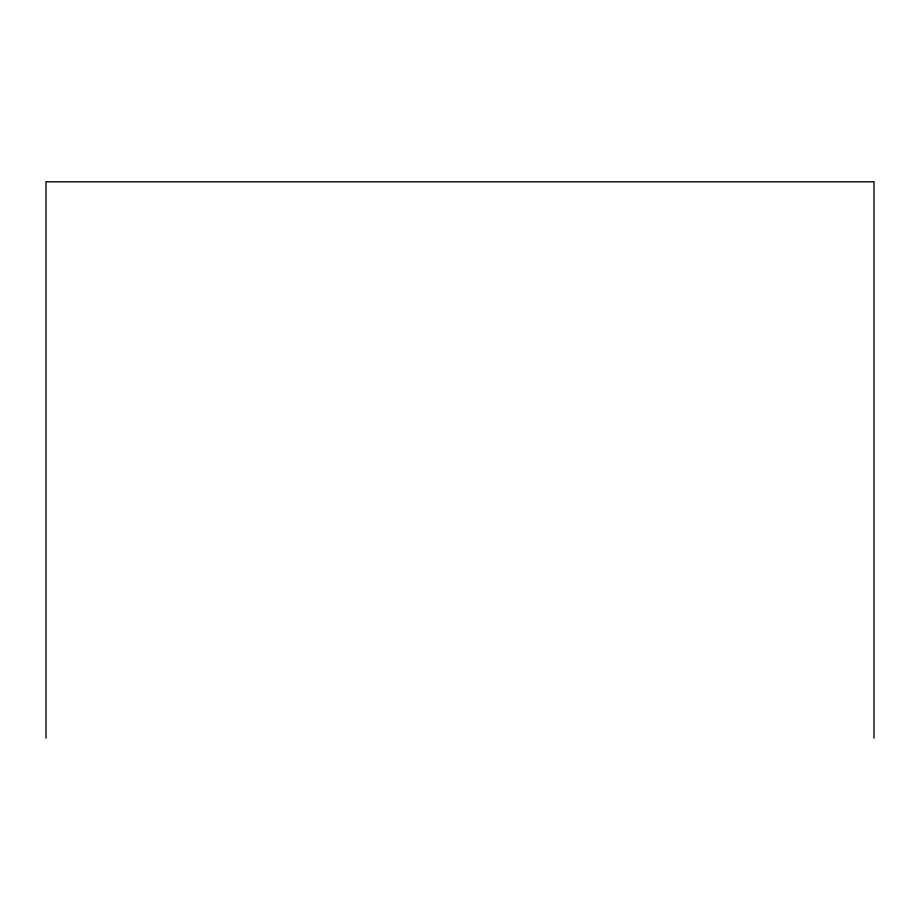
<?xml version="1.0" encoding="UTF-8"?>
<svg xmlns="http://www.w3.org/2000/svg" width="920" height="920" viewBox="0 0 920 920"><rect width="100%" height="100%" fill="white"/><g stroke="black" fill="none" stroke-linecap="round" stroke-linejoin="round"><path stroke-width="1.38" d="M874 738.196L874 181.803L46 181.803L46 738.196"/></g></svg>
